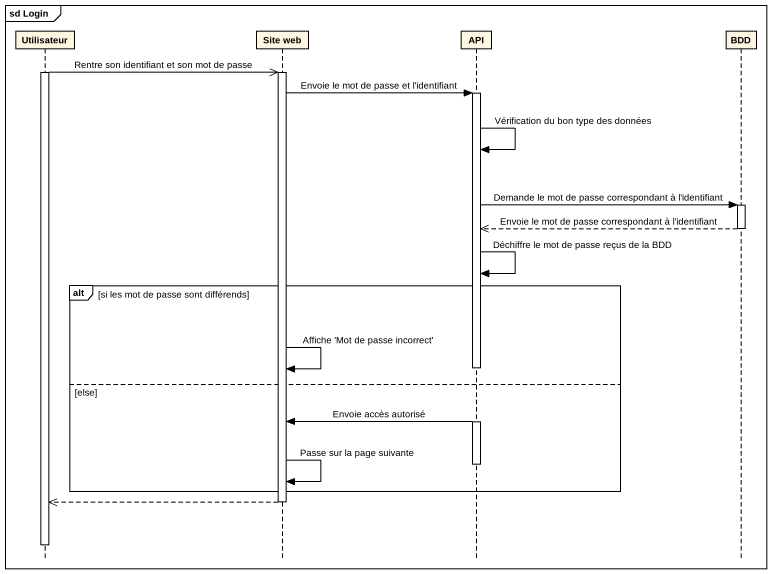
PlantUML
@startuml
mainframe sd Login
hide footbox
participant Utilisateur
participant "Site web" as Site_web
participant API
participant BDD

activate Utilisateur
Utilisateur ->> Site_web : Rentre son identifiant et son mot de passe
activate Site_web
Site_web -> API : Envoie le mot de passe et l'identifiant
activate API
API -> API : Vérification du bon type des données
API -> BDD : Demande le mot de passe correspondant à l'identifiant
activate BDD
BDD -->> API : Envoie le mot de passe correspondant à l'identifiant
deactivate BDD
API -> API : Déchiffre le mot de passe reçus de la BDD
alt si les mot de passe sont différends
  deactivate API
  Site_web -> Site_web : Affiche 'Mot de passe incorrect'
else else
  activate API
  API -> Site_web : Envoie accès autorisé
  deactivate API
  Site_web -> Site_web : Passe sur la page suivante
end
Site_web -->> Utilisateur
deactivate Site_web
deactivate Utilisateur
@enduml
